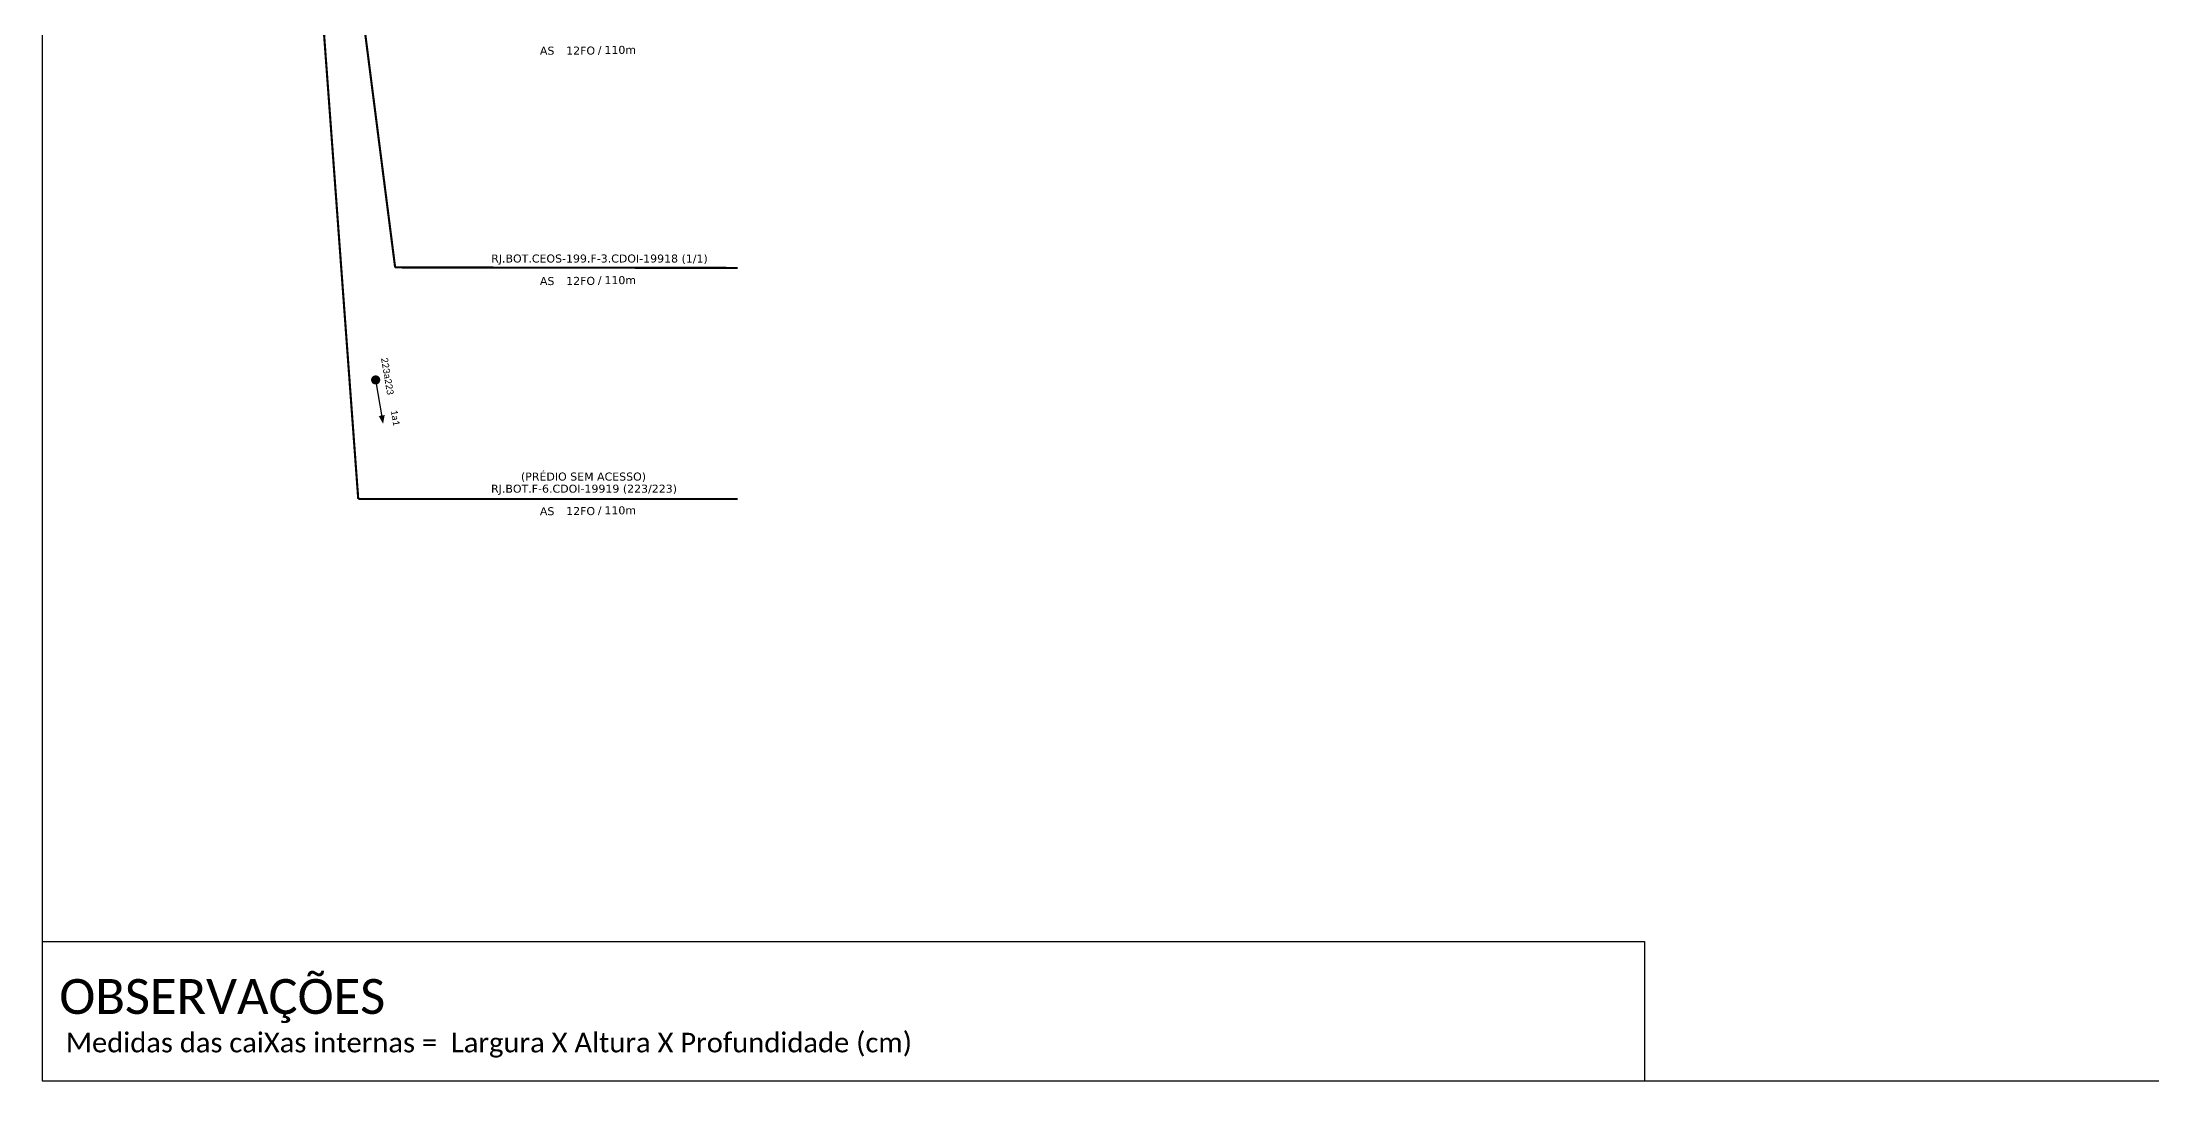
# Model space of a CAD drawing. Extents: x -89 to 1640, y 705 to 1299.
# Drawn here: x -89.3 to 341.3, y 705 to 917.1 of the extents above; entities that cross this region are included whole.
import ezdxf
from ezdxf.enums import TextEntityAlignment as Align

# ---------------------------------------------------------------- set-up
doc = ezdxf.new("R2010")
doc.units = 0
doc.layers.add('40.1-ETIQUETAS', color=1, linetype='Continuous', lineweight=20)
for name, color, linetype in [('CAP a instalar', 1, 'Continuous'), ('SETA', 7, 'Continuous'), ('texto', 255, 'Continuous')]:
    doc.layers.add(name, color=color, linetype=linetype)
doc.styles.add('siredit', font='verdana.ttf')
doc.styles.get("Standard").update_dxf_attribs({"font": 'arial.ttf'})
doc.styles.add('WMF-Calibri0', font='calibri.ttf')
doc.linetypes.add('FENCELINE1', pattern='A,0.25,-0.1,[133,ltypeshp.shx,S=0.1,R=0,X=-0.1,Y=0],-0.1,1', length=1.45)

# ---------------------------------------------------------------- blocks, each defined once
blk = doc.blocks.new('ETIQUETA_RS5F')
at = {"layer": '40.1-ETIQUETAS', "color": 0, "style": 'siredit'}
blk.add_text('/', height=1.5, dxfattribs=at).set_placement((1.58, -1.95), align=Align.MIDDLE_RIGHT)
for tag, p in [('ETIQUETA_R_PRIMARIA', (1.21, 4.1)), ('ETIQUETA_R_SECUNDARIA', (1.21, 2.1)), ('F_ATIVAS/F_MORTAS', (1.14, -4.24))]:
    blk.add_attdef(tag, text='', height=1.5, dxfattribs=at).set_placement(p, align=Align.MIDDLE_CENTER)
for tag, p in [('TIPO_CABO', (-6.58, -2.12)), ('CAP_CABO', (0.4, -2.09))]:
    blk.add_attdef(tag, text='', height=1.5, dxfattribs=at).set_placement(p, align=Align.MIDDLE_RIGHT)
blk.add_attdef('METROS', text='', height=1.5, dxfattribs=at).set_placement((2.14, -1.95), align=Align.MIDDLE_LEFT)
for tag, p in [('FUSÃO_1', (0.85, -8.39)), ('FUSÃO_2', (0.85, -10.6)), ('FUSÃO_3', (0.85, -12.93)), ('FUSÃO_4', (0.85, -15.14)), ('FUSÃO_5', (0.85, -17.16))]:
    blk.add_attdef(tag, text='', height=1.5, dxfattribs=at).set_placement(p, align=Align.CENTER)

msp = doc.modelspace()

# ---------------------------------------------------------------- linework, layer by layer
msp.add_lwpolyline([(-89.32, 705.02), (749.25, 705.02), (749.25, 1299.02), (-89.32, 1299.02), (-89.32, 705.02)])
at = {"const_width": 0.933}
msp.add_lwpolyline([(-21.33, 848.58, 1), (-21.18, 847.66, 1)], format="xyb", close=True, dxfattribs=at)
msp.add_lwpolyline([(-21.33, 848.58, 1), (-21.18, 847.66, 1)], format="xyb", close=True, dxfattribs=at)
at = {"color": 7}
msp.add_lwpolyline([(-89.24, 733.5), (237.71, 733.5), (237.71, 705.02)], dxfattribs=at)
at = {"layer": 'CAP a instalar', "color": 7, "linetype": 'FENCELINE1', "ltscale": 7, "const_width": 0.435}
for points in [[(-43.16, 1073.26), (-24.81, 823.83)], [(-43.16, 1073.26), (-17.28, 871.09)], [(-17.28, 871.09), (52.63, 870.99)], [(52.63, 823.83), (-24.81, 823.83)]]:
    msp.add_lwpolyline(points, dxfattribs=at)
at = {"layer": 'SETA'}
msp.add_lwpolyline([(-21.26, 848.12), (-19.93, 840.21)], dxfattribs=at)
msp.add_lwpolyline([(-21.26, 848.12), (-19.93, 840.21)], dxfattribs=at)
msp.add_solid([(-19.41, 840.95), (-19.74, 839.16), (-20.63, 840.75)], dxfattribs=at)
msp.add_solid([(-19.41, 840.95), (-19.74, 839.16), (-20.63, 840.75)], dxfattribs=at)

# ---------------------------------------------------------------- block references
at = {"layer": '40.1-ETIQUETAS', "color": 7}
ref = msp.add_blockref('ETIQUETA_RS5F', (23.13, 870.62), dxfattribs=dict(at, xscale=1.088639980152166, yscale=1.088639980152166, zscale=1.088639980152166))
ref.add_attrib('ETIQUETA_R_SECUNDARIA', 'RJ.BOT.CEOS-199.F-3.CDOI-19918 (1/1)', dxfattribs={"color": 0, "height": 1.633, "style": 'siredit'}).set_placement((24.42, 872.91), align=Align.MIDDLE_CENTER)
ref.add_attrib('TIPO_CABO', 'AS ', dxfattribs={"color": 0, "height": 1.633, "style": 'siredit'}).set_placement((15.93, 868.31), align=Align.MIDDLE_RIGHT)
ref.add_attrib('CAP_CABO', '12FO', dxfattribs={"color": 0, "height": 1.633, "style": 'siredit'}).set_placement((23.53, 868.34), align=Align.MIDDLE_RIGHT)
ref.add_attrib('METROS', '110m', dxfattribs={"color": 0, "height": 1.633, "style": 'siredit'}).set_placement((25.43, 868.49), align=Align.MIDDLE_LEFT)
ref = msp.add_blockref('ETIQUETA_RS5F', (23.13, 823.63), dxfattribs=dict(at, xscale=1.088639980152166, yscale=1.088639980152166, zscale=1.088639980152166))
ref.add_attrib('ETIQUETA_R_PRIMARIA', '(PRÉDIO SEM ACESSO)', dxfattribs={"color": 0, "height": 1.633, "style": 'siredit'}).set_placement((21.16, 828.39), align=Align.MIDDLE_CENTER)
ref.add_attrib('ETIQUETA_R_SECUNDARIA', 'RJ.BOT.F-6.CDOI-19919 (223/223)', dxfattribs={"color": 0, "height": 1.633, "style": 'siredit'}).set_placement((21.27, 825.92), align=Align.MIDDLE_CENTER)
ref.add_attrib('TIPO_CABO', 'AS ', dxfattribs={"color": 0, "height": 1.633, "style": 'siredit'}).set_placement((15.93, 821.32), align=Align.MIDDLE_RIGHT)
ref.add_attrib('CAP_CABO', '12FO', dxfattribs={"color": 0, "height": 1.633, "style": 'siredit'}).set_placement((23.53, 821.35), align=Align.MIDDLE_RIGHT)
ref.add_attrib('METROS', '110m', dxfattribs={"color": 0, "height": 1.633, "style": 'siredit'}).set_placement((25.43, 821.5), align=Align.MIDDLE_LEFT)

# ---------------------------------------------------------------- texts
at = {"color": 7, "style": 'WMF-Calibri0'}
msp.add_text('OBSERVAÇÕES', height=7.1308, dxfattribs=at).set_placement((-85.83, 718.67))
at = {"color": 7, "insert": (-84.48, 714.83), "char_height": 4, "width": 658.8434, "attachment_point": 1, "style": 'WMF-Calibri0'}
msp.add_mtext('Medidas das caiXas internas =  Largura X Altura X Profundidade (cm)', dxfattribs=at)
at = {"layer": '40.1-ETIQUETAS', "color": 7, "linetype": 'FENCELINE1', "style": 'siredit'}
for s, p in [('AS ', (15.93, 915.34)), ('12FO', (23.53, 915.36))]:
    msp.add_text(s, height=1.633, dxfattribs=at).set_placement(p, align=Align.MIDDLE_RIGHT)
at = {"layer": '40.1-ETIQUETAS', "color": 1, "style": 'siredit'}
msp.add_text('/', height=1.63, dxfattribs=at).set_placement((24.85, 915.51), align=Align.MIDDLE_RIGHT)
at = {"layer": '40.1-ETIQUETAS', "color": 7, "linetype": 'FENCELINE1', "style": 'siredit'}
msp.add_text('110m', height=1.633, dxfattribs=at).set_placement((25.43, 915.51), align=Align.MIDDLE_LEFT)
at = {"layer": 'texto', "char_height": 1.4, "width": 23.6682, "attachment_point": 5, "rotation": 279.5411}
for s, insert in [('\\C7;\\fCalibri|b0|i0|c0|p34;223a223', (-18.85, 848.89)), ('\\C7;\\fCalibri|b0|i0|c0|p34;1a1', (-17.23, 840.39))]:
    msp.add_mtext(s, dxfattribs=dict(at, insert=insert))

doc.saveas('drawing.dxf')
